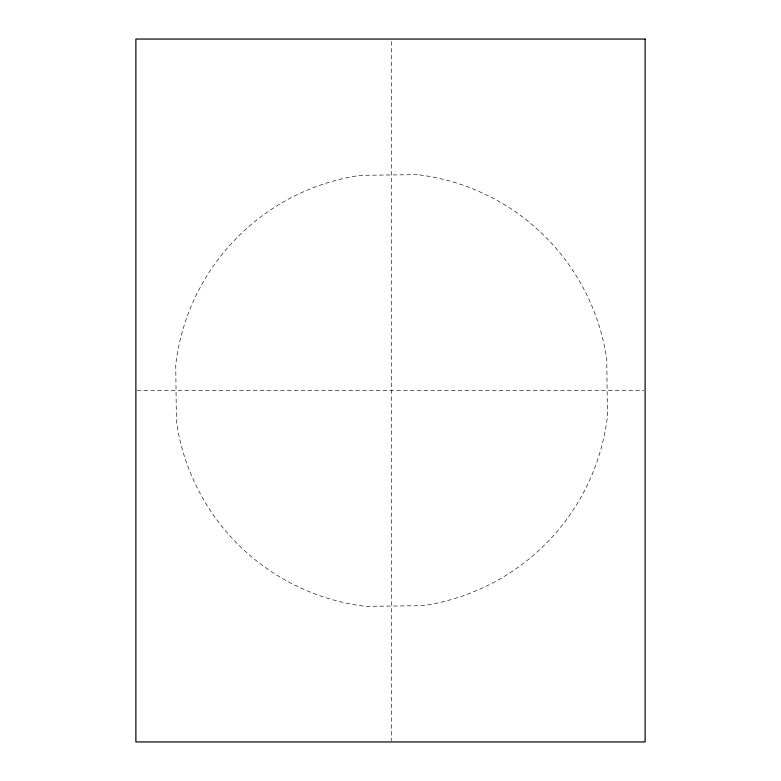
<?xml version="1.0" encoding="UTF-8"?>
<svg xmlns="http://www.w3.org/2000/svg" width="781" height="781" viewBox="0 0 781 781"><rect width="100%" height="100%" fill="white"/><g stroke="black" fill="none" stroke-linecap="round" stroke-linejoin="round"><path stroke-width="0.59" stroke-dasharray="3.9 2.93" d="M137.095 390.5L643.934 390.5M391.584 41.481L391.584 740.739M417.415 174.651L360.676 175.315A217.391 217.391 0 0 0 175.735 364.668L176.408 421.418A217.391 217.391 0 0 0 365.762 606.349L422.501 605.685A217.391 217.391 0 0 0 607.442 416.332L606.769 359.582A217.391 217.391 0 0 0 417.415 174.651"/><path stroke-width="1.17" d="M645.116 39.05L135.884 39.05L135.884 741.95L645.116 741.95L645.116 39.05"/></g></svg>
